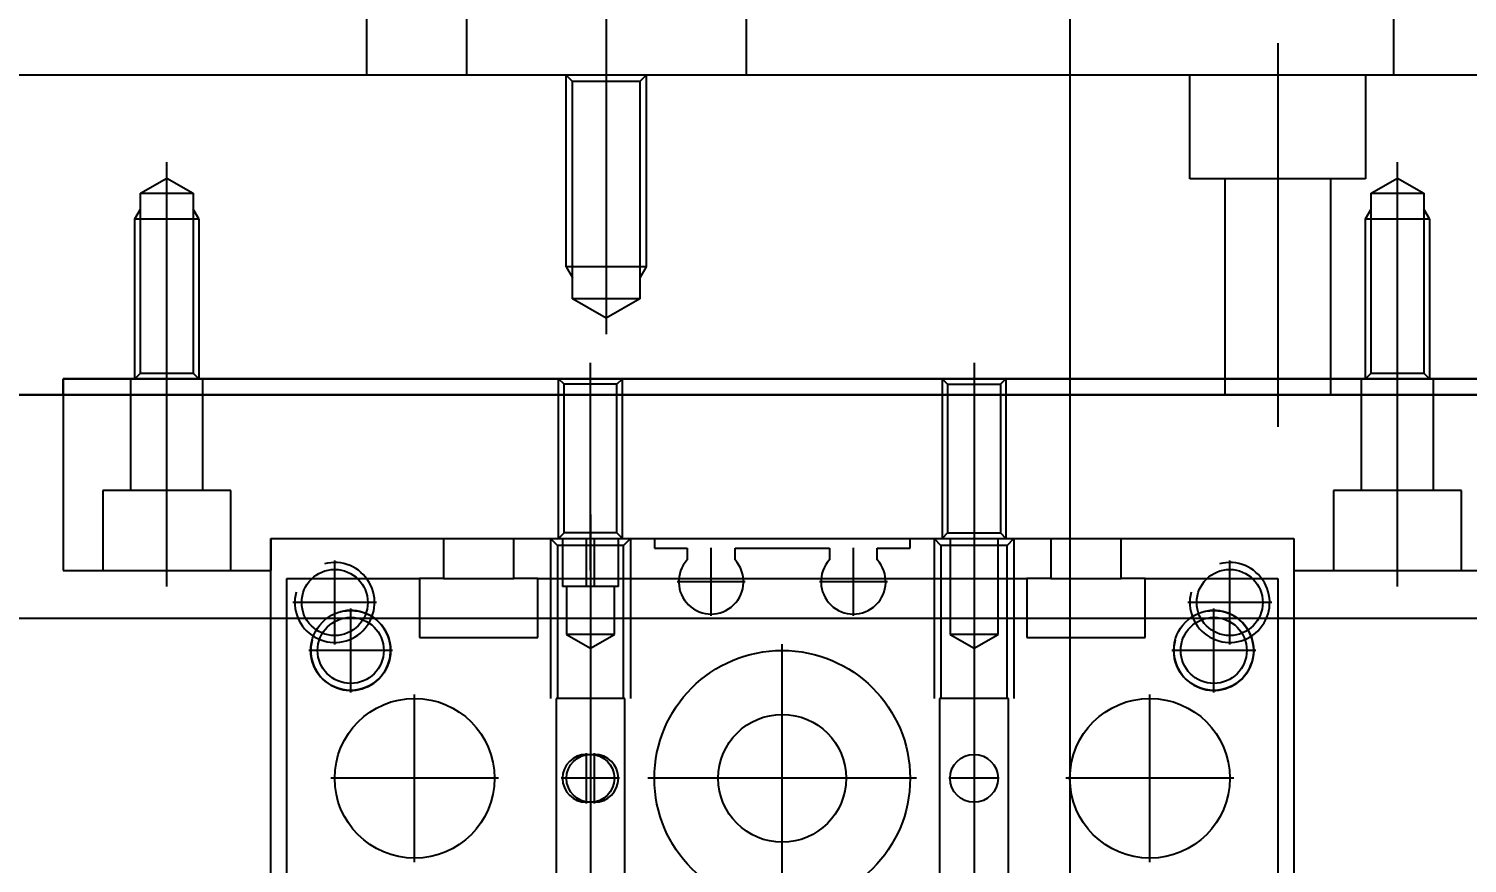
# Model space of a CAD drawing. Header units: inches. Extents: x 0 to 77285, y -118 to 40065.
# Drawn here: x 16464.5 to 16554.5, y 26039.2 to 26091.4 of the extents above; entities that cross this region are included whole.
import ezdxf

# ---------------------------------------------------------------- set-up
doc = ezdxf.new("R2010")
doc.units = ezdxf.units.IN
doc.header["$LTSCALE"] = 5
doc.header["$MEASUREMENT"] = 0
doc.layers.add('A', color=8, linetype='Continuous')
doc.styles.add('SCI', font='')
doc.styles.get('SCI').set_extended_font_data('Gulim')
doc.dimstyles.new('SCH', dxfattribs={"dimtxt": 2.5, "dimasz": 2, "dimexe": 1.25, "dimexo": 0.625, "dimtad": 1, "dimdec": 8, "dimtxsty": 'SCI', "dimcen": 2.5, "dimclrd": 4, "dimclre": 4, "dimclrt": 7, "dimadec": 8, "dimazin": 2, "dimtfac": 1, "dimtdec": 8, "dimtmove": 0, "dimatfit": 3, "dimfxl": 1, "dimarcsym": 0})

# ---------------------------------------------------------------- blocks, each defined once
blk = doc.blocks.new('A$Cc399747e')
for p, q in [((753.797, 179.658), (753.797, 287.72)), ((759.797, 215.5), (759.797, 248.5)), ((783.797, 215.5), (783.797, 248.5)), ((739.797, 217), (739.797, 247)), ((803.797, 247), (803.797, 217)), ((740.797, 219.5), (740.797, 244.5)), ((802.797, 244.5), (802.797, 219.5)), ((757.647, 242.5), (757.647, 227)), ((761.947, 227), (761.947, 242.5)), ((781.647, 242.5), (781.647, 227)), ((785.947, 227), (785.947, 242.5)), ((771.797, 240.4), (771.797, 223.6)), ((748.797, 237.25), (748.797, 226.75)), ((794.797, 237.25), (794.797, 226.75)), ((783.547, 233.575), (783.547, 230.425)), ((783.547, 233.5), (784.047, 233.5)), ((784.047, 233.575), (784.047, 230.425)), ((743.547, 232), (754.047, 232)), ((758.222, 232), (761.372, 232)), ((763.397, 232), (780.197, 232)), ((781.972, 232), (785.622, 232)), ((789.547, 232), (800.047, 232)), ((784.047, 230.5), (783.547, 230.5)), ((757.297, 217), (757.297, 227)), ((757.647, 227), (761.947, 227)), ((757.73, 227), (757.73, 217.433)), ((761.864, 217.433), (761.864, 227)), ((762.297, 217), (762.297, 227)), ((781.297, 217), (781.297, 227)), ((781.647, 227), (785.947, 227)), ((781.73, 227), (781.73, 217.433)), ((785.864, 217.433), (785.864, 227)), ((786.297, 217), (786.297, 227)), ((744.797, 226.625), (744.797, 221.375)), ((798.797, 226.625), (798.797, 221.375)), ((742.172, 224), (747.422, 224)), ((743.797, 223.625), (743.797, 218.375)), ((749.097, 223.2), (749.097, 219.5)), ((756.497, 223.2), (749.097, 223.2)), ((756.497, 219.5), (756.497, 223.2)), ((759.797, 223.866), (758.297, 223)), ((761.297, 223), (759.797, 223.866)), ((783.797, 223.866), (782.297, 223)), ((785.297, 223), (783.797, 223.866)), ((787.097, 223.2), (787.097, 219.5)), ((794.497, 223.2), (787.097, 223.2)), ((794.497, 219.5), (794.497, 223.2)), ((796.172, 224), (801.422, 224)), ((799.797, 223.625), (799.797, 218.375)), ((758.297, 223), (761.297, 223)), ((758.297, 223), (758.297, 217)), ((761.297, 217), (761.297, 223)), ((782.297, 223), (785.297, 223)), ((782.297, 223), (782.297, 220)), ((785.297, 220), (785.297, 223)), ((659.297, 222), (884.297, 222)), ((767.347, 221.826), (767.347, 217.574)), ((776.247, 221.826), (776.247, 217.574)), ((741.172, 221), (746.422, 221)), ((797.172, 221), (802.422, 221)), ((733.297, 220), (733.297, 206)), ((765.221, 219.7), (769.473, 219.7)), ((774.121, 219.7), (778.373, 219.7)), ((782.047, 220), (782.047, 217)), ((782.047, 220), (785.547, 220)), ((783.547, 220), (783.547, 217)), ((784.047, 220), (784.047, 217)), ((785.547, 217), (785.547, 220)), ((810.297, 220), (810.297, 206)), ((739.797, 219), (726.797, 219)), ((729.297, 219), (729.297, 214)), ((737.297, 214), (737.297, 219)), ((739.797, 217), (739.797, 219)), ((749.097, 219.5), (740.797, 219.5)), ((749.097, 219.5), (750.597, 219.5)), ((754.997, 219.5), (750.597, 219.5)), ((750.597, 219.5), (750.597, 217)), ((754.997, 219.5), (756.497, 219.5)), ((754.997, 217), (754.997, 219.5)), ((765.332, 219.5), (756.497, 219.5)), ((759.797, 206), (759.797, 219)), ((769.362, 219.5), (765.332, 219.5)), ((774.232, 219.5), (769.362, 219.5)), ((778.262, 219.5), (774.232, 219.5)), ((787.097, 219.5), (778.262, 219.5)), ((783.797, 219), (783.797, 206)), ((787.097, 219.5), (788.597, 219.5)), ((792.997, 219.5), (788.597, 219.5)), ((788.597, 219.5), (788.597, 217)), ((792.997, 219.5), (794.497, 219.5)), ((792.997, 217), (792.997, 219.5)), ((802.797, 219.5), (794.497, 219.5)), ((816.797, 219), (803.797, 219)), ((803.797, 217), (803.797, 219)), ((806.297, 219), (806.297, 214)), ((814.297, 214), (814.297, 219)), ((816.797, 207), (816.797, 219)), ((765.847, 218.34), (765.847, 217.6)), ((768.847, 217.6), (768.847, 218.34)), ((774.747, 218.34), (774.747, 217.6)), ((777.747, 217.6), (777.747, 218.34)), ((750.597, 217), (739.797, 217)), ((803.797, 217), (739.797, 217)), ((763.797, 217), (754.997, 217)), ((757.73, 217.433), (757.297, 217)), ((757.73, 217.433), (761.864, 217.433)), ((757.797, 207), (757.797, 217)), ((758.147, 216.65), (757.797, 217)), ((761.447, 216.65), (761.797, 217)), ((761.797, 207), (761.797, 217)), ((762.297, 217), (761.864, 217.433)), ((763.797, 217.6), (763.797, 217)), ((765.847, 217.6), (763.797, 217.6)), ((774.747, 217.6), (768.847, 217.6)), ((779.797, 217.6), (777.747, 217.6)), ((779.797, 217), (779.797, 217.6)), ((788.597, 217), (779.797, 217)), ((781.73, 217.433), (781.297, 217)), ((781.73, 217.433), (785.864, 217.433)), ((781.797, 217), (781.797, 207)), ((781.797, 217), (782.147, 216.65)), ((785.797, 217), (785.447, 216.65)), ((785.797, 217), (785.797, 207)), ((786.297, 217), (785.864, 217.433)), ((803.797, 217), (792.997, 217)), ((761.447, 216.65), (758.147, 216.65)), ((758.147, 207.35), (758.147, 216.65)), ((761.447, 207.35), (761.447, 216.65)), ((782.147, 216.65), (785.447, 216.65)), ((782.147, 216.65), (782.147, 207.35)), ((785.447, 216.65), (785.447, 207.35)), ((729.297, 214), (737.297, 214)), ((731.047, 214), (731.047, 207)), ((735.547, 214), (735.547, 207)), ((806.297, 214), (814.297, 214)), ((808.047, 214), (808.047, 207)), ((812.547, 214), (812.547, 207)), ((740.797, 186), (740.797, 210)), ((1040.797, 208), (400.797, 208)), ((403.797, 208), (1037.797, 208)), ((733.297, 208), (733.297, 193.447)), ((737.497, 194.5), (737.497, 208)), ((744.097, 194.5), (744.097, 208)), ((810.297, 208), (810.297, 193.447)), ((816.797, 208), (816.797, 207)), ((816.797, 207), (726.797, 207)), ((726.797, 207), (816.797, 207)), ((731.647, 206.65), (731.297, 207)), ((731.297, 197), (731.297, 207)), ((735.297, 207), (734.947, 206.65)), ((735.297, 207), (735.297, 197)), ((757.797, 207), (758.147, 207.35)), ((761.447, 207.35), (758.147, 207.35)), ((761.797, 207), (761.447, 207.35)), ((782.147, 207.35), (781.797, 207)), ((782.147, 207.35), (785.447, 207.35)), ((785.447, 207.35), (785.797, 207)), ((808.647, 206.65), (808.297, 207)), ((808.297, 197), (808.297, 207)), ((812.297, 207), (811.947, 206.65)), ((812.297, 207), (812.297, 197)), ((734.947, 206.65), (731.647, 206.65)), ((731.647, 195.4), (731.647, 206.65)), ((734.947, 206.65), (734.947, 195.4)), ((811.947, 206.65), (808.647, 206.65)), ((808.647, 195.4), (808.647, 206.65)), ((811.947, 206.65), (811.947, 195.4)), ((782.809, 187), (782.809, 204.213)), ((780.709, 202), (782.809, 203.213)), ((782.809, 203.213), (784.909, 202)), ((780.709, 188.4), (780.709, 202)), ((780.709, 202), (784.909, 202)), ((784.909, 202), (784.909, 188.4)), ((780.309, 200), (780.709, 200.693)), ((780.309, 188), (780.309, 200)), ((780.309, 200), (785.309, 200)), ((785.309, 200), (784.909, 200.693)), ((785.309, 200), (785.309, 188)), ((731.297, 197), (731.647, 196.394)), ((735.297, 197), (731.297, 197)), ((735.297, 197), (734.947, 196.394)), ((808.297, 197), (808.647, 196.394)), ((812.297, 197), (808.297, 197)), ((812.297, 197), (811.947, 196.394)), ((733.297, 194.447), (731.647, 195.4)), ((734.947, 195.4), (731.647, 195.4)), ((734.947, 195.4), (733.297, 194.447)), ((810.297, 194.447), (808.647, 195.4)), ((811.947, 195.4), (808.647, 195.4)), ((811.947, 195.4), (810.297, 194.447)), ((735.297, 188), (735.297, 194.5)), ((735.297, 194.5), (746.297, 194.5)), ((746.297, 194.5), (746.297, 188)), ((782.809, 166), (782.809, 190)), ((780.309, 188), (780.709, 188.4)), ((780.709, 188.4), (784.909, 188.4)), ((784.909, 188.4), (785.309, 188)), ((400.797, 188), (1040.797, 188)), ((709.809, 188), (797.809, 188)), ((733.559, 174), (733.559, 188)), ((774.059, 174), (774.059, 188)), ((791.559, 174), (791.559, 188)), ((797.809, 168), (797.809, 188))]:
    blk.add_line(p, q)
at = {"ltscale": 3}
blk.add_line((1040.797, 208), (243.797, 208), dxfattribs=at)
for centre, radius in [((771.797, 232), 8), ((771.797, 232), 8), ((748.797, 232), 5), ((794.797, 232), 5), ((771.797, 232), 4), ((759.797, 232), 1.5), ((783.797, 232), 1.5), ((744.797, 224), 2.5), ((744.797, 224), 2.067), ((798.797, 224), 2.5), ((798.797, 224), 2.067), ((743.797, 221), 2.067), ((799.797, 221), 2.067)]:
    blk.add_circle(centre, radius)
for centre, radius, start, end in [((783.547, 232), 1.5, 90, 270), ((784.047, 232), 1.5, 270, 90), ((744.797, 224), 2.5, 345, 285), ((798.797, 224), 2.5, 345, 285), ((743.797, 221), 2.5, 345, 285), ((799.797, 221), 2.5, 345, 285), ((767.347, 219.7), 2.025, 317.79455, 222.20545), ((776.247, 219.7), 2.025, 317.79455, 222.20545)]:
    blk.add_arc(centre, radius, start, end)
blk = doc.blocks.new('*D366')
at = {"color": 4, "lineweight": -2, "transparency": 16777216}
for p, q in [((12554.65, 23925.55), (12554.65, 28076.143)), ((17979.65, 23925.05), (17979.65, 28076.143)), ((12714.65, 27976.143), (17819.65, 27976.143))]:
    blk.add_line(p, q, dxfattribs=at)
at = {"color": 4, "transparency": 16777216}
for points in [[(12714.65, 28002.81), (12714.65, 27949.477), (12554.65, 27976.143)], [(17819.65, 28002.81), (17819.65, 27949.477), (17979.65, 27976.143)]]:
    blk.add_solid(points, dxfattribs=at)
at = {"layer": 'Defpoints', "color": 0, "transparency": 16777216}
for p in [(17979.65, 27976.143), (12554.65, 23875.55), (17979.65, 23875.05)]:
    blk.add_point(p, dxfattribs=at)
at = {"color": 7, "transparency": 16777216, "insert": (15267.15, 28128.806), "char_height": 200, "attachment_point": 5, "style": 'SCI'}
blk.add_mtext('5425', dxfattribs=at)
blk = doc.blocks.new('*D367')
at = {"color": 4, "lineweight": -2, "transparency": 16777216}
for p, q in [((12554.65, 23925.55), (12554.65, 29140.675)), ((21064.65, 23433.05), (21064.65, 29140.675)), ((12714.65, 29040.675), (20904.65, 29040.675))]:
    blk.add_line(p, q, dxfattribs=at)
at = {"color": 4, "transparency": 16777216}
for points in [[(12714.65, 29067.342), (12714.65, 29014.009), (12554.65, 29040.675)], [(20904.65, 29067.342), (20904.65, 29014.009), (21064.65, 29040.675)]]:
    blk.add_solid(points, dxfattribs=at)
at = {"layer": 'Defpoints', "color": 0, "transparency": 16777216}
for p in [(21064.65, 29040.675), (12554.65, 23875.55), (21064.65, 23383.05)]:
    blk.add_point(p, dxfattribs=at)
at = {"color": 7, "transparency": 16777216, "insert": (16809.65, 29193.472), "char_height": 200, "attachment_point": 5, "style": 'SCI'}
blk.add_mtext('8510', dxfattribs=at)
blk = doc.blocks.new('*D374')
at = {"color": 4, "lineweight": -2, "transparency": 16777216}
for p, q in [((12554.65, 23925.55), (12554.65, 30215.876)), ((37924.65, 23433.05), (37924.65, 30215.876)), ((12714.65, 30115.876), (37764.65, 30115.876))]:
    blk.add_line(p, q, dxfattribs=at)
at = {"color": 4, "transparency": 16777216}
for points in [[(12714.65, 30142.543), (12714.65, 30089.21), (12554.65, 30115.876)], [(37764.65, 30142.543), (37764.65, 30089.21), (37924.65, 30115.876)]]:
    blk.add_solid(points, dxfattribs=at)
at = {"layer": 'Defpoints', "color": 0, "transparency": 16777216}
for p in [(37924.65, 30115.876), (12554.65, 23875.55), (37924.65, 23383.05)]:
    blk.add_point(p, dxfattribs=at)
at = {"color": 7, "transparency": 16777216, "insert": (25239.65, 30268.539), "char_height": 200, "attachment_point": 5, "style": 'SCI'}
blk.add_mtext('25370', dxfattribs=at)

msp = doc.modelspace()

# ---------------------------------------------------------------- block references
at = {"layer": 'A', "rotation": 180}
msp.add_blockref('A$Cc399747e', (17283.44187244, 26276.55060516), dxfattribs=at)

# ---------------------------------------------------------------- dimensions: what is measured, and where the dimension line sits
for base, p2, picture, middle in [((37924.649780898, 30115.8761734788), (37924.649780898, 23383.0504762948), '*D374', (25239.649780898, 30268.5392893244)), ((21064.649780898, 29040.6754827387), (21064.649780898, 23383.0504762948), '*D367', (16809.649780898, 29193.4717543765)), ((17979.649780898, 27976.1433020648), (17979.649780898, 23875.0504762948), '*D366', (15267.149780898, 28128.8064179103))]:
    dim = msp.add_linear_dim(base=base, p1=(12554.649780898, 23875.5504762968), p2=p2, dimstyle='SCH', override={"dimscale": 80})
    dim.commit()
    dim.dimension.update_dxf_attribs({"geometry": picture, "text_midpoint": middle})

doc.saveas('drawing.dxf')
